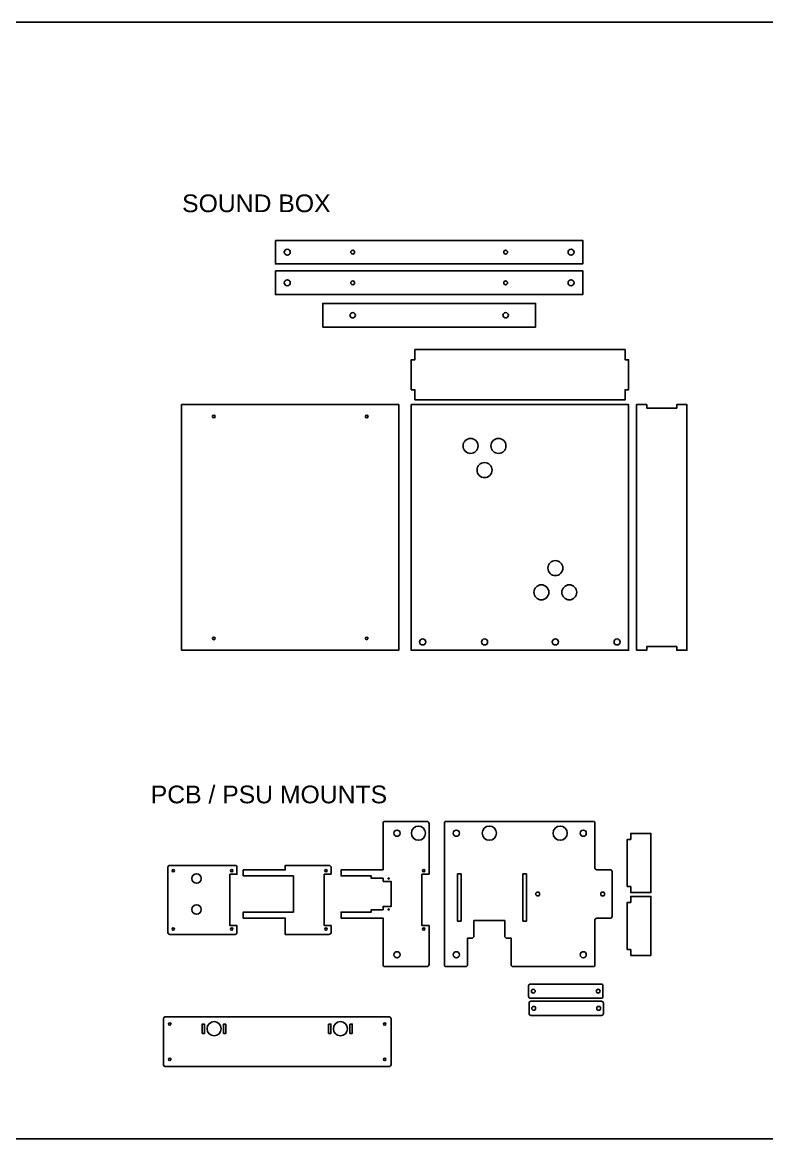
# Model space of a CAD drawing. Header units: inches. Extents: x 648 to 3272, y 480 to 1426.
# Drawn here: x 1960 to 2591, y 480 to 1426 of the extents above; entities that cross this region are included whole.
import ezdxf

# ---------------------------------------------------------------- set-up
doc = ezdxf.new("R2010")
doc.units = ezdxf.units.IN
doc.header["$MEASUREMENT"] = 0
doc.layers.add('DEFAULT_LAYER', color=1, linetype='Continuous', true_color=0xff0000)
doc.styles.add('textstyle23', font='')
doc.styles.get('textstyle23').set_extended_font_data('Arial')

msp = doc.modelspace()

# ---------------------------------------------------------------- linework, layer by layer
at = {"color": 1}
for p, q in [((2079.65, 581.72), (2079.65, 542.72)), ((2081.15, 583.22), (2271.15, 583.22)), ((2272.65, 542.72), (2272.65, 581.72)), ((2081.15, 541.22), (2271.15, 541.22))]:
    msp.add_line(p, q, dxfattribs=at)
at = {"color": 3, "true_color": 0x00ff00}
msp.add_lwpolyline([(1091.51, 1425.57), (3272.31, 1425.57), (3272.31, 480.1), (1091.51, 480.1)], close=True, dxfattribs=at)
at = {"color": 1, "linetype": 'ByBlock', "true_color": 0xff0000}
for points in [[(2174.63, 1240.9), (2434.98, 1240.9), (2434.98, 1220.91), (2174.63, 1220.91)], [(2174.63, 1214.96), (2434.98, 1214.96), (2434.98, 1194.97), (2174.63, 1194.97)]]:
    msp.add_lwpolyline(points, close=True, dxfattribs=at)
at = {"color": 6}
msp.add_lwpolyline([(2214.68, 1167.47), (2395.02, 1167.47), (2395.02, 1187.46), (2214.68, 1187.46)], close=True, dxfattribs=at)
at = {"color": 1}
for points in [[(2292.71, 1105.84), (2470.71, 1105.84), (2470.71, 1114.41), (2473.71, 1114.41), (2473.71, 1139.81), (2470.71, 1139.81), (2470.71, 1148.38), (2292.71, 1148.38), (2292.71, 1139.81), (2289.71, 1139.81), (2289.71, 1114.41), (2292.71, 1114.41)], [(2475.6, 733.57), (2475.6, 738.57), (2492.6, 738.57), (2492.6, 688.57), (2475.6, 688.57), (2475.6, 693.57), (2472.6, 693.57), (2472.6, 733.57)], [(2328.79, 704.33), (2328.79, 664.33), (2331.79, 664.33), (2331.79, 704.33)], [(2387.29, 704.33), (2387.29, 664.33), (2384.29, 664.33), (2384.29, 704.33)], [(2475.6, 680.24), (2475.6, 685.24), (2492.6, 685.24), (2492.6, 635.24), (2475.6, 635.24), (2475.6, 640.24), (2472.6, 640.24), (2472.6, 680.24)], [(2114.65, 577.22), (2112.65, 577.22), (2112.65, 569.22), (2114.65, 569.22)], [(2132.65, 577.22), (2130.65, 577.22), (2130.65, 569.22), (2132.65, 569.22)], [(2219.65, 577.22), (2221.65, 577.22), (2221.65, 569.22), (2219.65, 569.22)], [(2237.65, 577.22), (2239.65, 577.22), (2239.65, 569.22), (2237.65, 569.22)]]:
    msp.add_lwpolyline(points, close=True, dxfattribs=at)
at = {"color": 1, "true_color": 0xff0000}
for points in [[(2095.13, 1101.82), (2279.13, 1101.82), (2279.13, 893.82), (2095.13, 893.82)], [(2289.71, 1101.82), (2473.71, 1101.82), (2473.71, 893.82), (2289.71, 893.82)]]:
    msp.add_lwpolyline(points, close=True, dxfattribs=at)
msp.add_lwpolyline([(2480.57, 893.82), (2480.57, 1101.82), (2489.15, 1101.82), (2489.15, 1098.82), (2514.55, 1098.82), (2514.55, 1101.82), (2523.12, 1101.82), (2523.12, 893.82), (2514.55, 893.82), (2514.55, 896.82), (2489.15, 896.82), (2489.15, 893.82), (2480.57, 893.82)], dxfattribs=at)
at = {"color": 1}
for points in [[(2265.75, 707.7), (2265.75, 747.33, -0.414214), (2267.25, 748.83), (2302.75, 748.83, -0.414214), (2304.75, 746.83), (2304.75, 704.08)], [(2221.9, 704.08), (2221.9, 709.58, 0.414214), (2219.9, 711.58), (2182.9, 711.58), (2182.9, 707.7), (2147.4, 707.7), (2147.4, 702.7), (2189.9, 702.7), (2189.9, 671.95), (2147.4, 671.95), (2147.4, 666.95), (2182.9, 666.95), (2182.9, 653.08), (2219.9, 653.08, 0.414214), (2221.9, 655.08), (2221.9, 660.58)], [(2304.75, 660.58), (2304.75, 627.83, -0.414214), (2302.75, 625.83), (2267.25, 625.83, -0.414214), (2265.75, 627.33), (2265.75, 666.95), (2230.25, 666.95), (2230.25, 671.95), (2255.75, 671.95), (2255.75, 673.95), (2265.75, 673.95), (2265.75, 676.83), (2272.75, 676.83), (2272.75, 697.83), (2265.75, 697.83)]]:
    msp.add_lwpolyline(points, format="xyb", dxfattribs=at)
for points in [[(2342.79, 664.83), (2368.79, 664.83), (2368.79, 651.83, 0.414214), (2370.79, 649.83), (2374.29, 649.83), (2374.29, 627.33, 0.414214), (2375.79, 625.83), (2443.79, 625.83, 0.414214), (2445.29, 627.33), (2445.29, 665.33, -0.414214), (2446.79, 666.83), (2458.29, 666.83, 0.414214), (2459.79, 668.33), (2459.79, 706.33, 0.414214), (2458.29, 707.83), (2446.79, 707.83, -0.414214), (2445.29, 709.33), (2445.29, 747.33, 0.414214), (2443.79, 748.83), (2319.29, 748.83, 0.414214), (2317.79, 747.33), (2317.79, 627.33, 0.414214), (2319.29, 625.83), (2335.79, 625.83, 0.414214), (2337.29, 627.33), (2337.29, 649.83), (2340.79, 649.83, 0.414214), (2342.79, 651.83)], [(2390.5, 611.03), (2450.5, 611.03, -0.414214), (2452, 609.53), (2452, 600.53, -0.414214), (2450.5, 599.03), (2390.5, 599.03, -0.414214), (2389, 600.53), (2389, 609.53, -0.414214)], [(2390.89, 596.49), (2450.89, 596.49, -0.414214), (2452.39, 594.99), (2452.39, 585.99, -0.414214), (2450.89, 584.49), (2390.89, 584.49, -0.414214), (2389.39, 585.99), (2389.39, 594.99, -0.414214)]]:
    msp.add_lwpolyline(points, format="xyb", close=True, dxfattribs=at)
at = {"color": 1, "true_color": 0xff0000}
msp.add_lwpolyline([(2136.04, 704.08), (2136.04, 660.58), (2142.04, 660.58), (2142.04, 654.58, -0.414214), (2140.54, 653.08), (2085.04, 653.08, -0.414214), (2083.54, 654.58), (2083.54, 710.08, -0.414214), (2085.04, 711.58), (2140.54, 711.58, -0.414214), (2142.04, 710.08), (2142.04, 704.08)], format="xyb", close=True, dxfattribs=at)
at = {"color": 1}
for points in [[(2221.9, 660.58), (2215.9, 660.58), (2215.9, 704.08), (2221.9, 704.08)], [(2265.75, 697.83), (2265.75, 700.7), (2255.75, 700.7), (2255.75, 702.7), (2230.25, 702.7), (2230.25, 707.7), (2265.75, 707.7)], [(2304.75, 660.58), (2298.75, 660.58), (2298.75, 704.08), (2304.75, 704.08)]]:
    msp.add_lwpolyline(points, dxfattribs=at)
at = {"color": 1, "linetype": 'ByBlock', "true_color": 0xff0000}
for centre in [(2184.63, 1230.9), (2424.99, 1230.9), (2184.63, 1204.97), (2424.99, 1204.97)]:
    msp.add_circle(centre, 2.54, dxfattribs=at)
at = {"color": 1}
for centre, radius in [((2240.04, 1230.9), 1.59), ((2369.58, 1230.9), 1.59), ((2240.04, 1204.97), 1.59), ((2369.58, 1204.97), 1.59), ((2122.36, 1091.82), 1.14), ((2251.9, 1091.82), 1.14), ((2339.88, 1066.82), 6.35), ((2363.54, 1066.82), 6.35), ((2351.71, 1046.33), 6.35), ((2411.71, 963.31), 6.35), ((2399.88, 942.82), 6.35), ((2423.54, 942.82), 6.35), ((2122.36, 903.82), 1.14), ((2251.9, 903.82), 1.14), ((2299.36, 900.82), 2.6), ((2351.71, 900.82), 2.6), ((2411.71, 900.82), 2.6), ((2464.06, 900.82), 2.6), ((2277.62, 738.83), 2.62), ((2295.75, 738.83), 6), ((2327.79, 738.83), 2.62), ((2355.79, 738.83), 6), ((2415.79, 738.83), 6), ((2435.29, 738.83), 2.62), ((2107.79, 700.45), 4), ((2270.5, 700.45), 0.5), ((2396.79, 687.33), 1.62), ((2451.79, 687.33), 1.62), ((2107.79, 674.2), 4), ((2270.5, 674.2), 0.5), ((2277.62, 635.83), 2.62), ((2327.79, 635.83), 2.62), ((2435.29, 635.83), 2.62), ((2393, 605.03), 1.62), ((2448, 605.03), 1.62), ((2393.39, 590.49), 1.62), ((2448.39, 590.49), 1.62), ((2085.15, 577.22), 1), ((2122.65, 573.22), 6), ((2229.65, 573.22), 6), ((2267.15, 577.22), 1), ((2085.15, 547.22), 1), ((2267.15, 547.22), 1)]:
    msp.add_circle(centre, radius, dxfattribs=at)
at = {"color": 6}
for centre in [(2240.08, 1177.47), (2369.62, 1177.47)]:
    msp.add_circle(centre, 2.29, dxfattribs=at)
at = {"color": 1, "true_color": 0xff0000}
for centre in [(2088.04, 707.08), (2137.54, 707.08), (2217.4, 707.08), (2300.25, 707.08), (2088.04, 657.58), (2137.54, 657.58), (2217.4, 657.58), (2300.25, 657.58)]:
    msp.add_circle(centre, 1, dxfattribs=at)
at = {"color": 1}
for centre, start, end in [((2081.15, 581.72), 90, 180), ((2271.15, 581.72), 0, 90), ((2081.15, 542.72), 180, 270), ((2271.15, 542.72), 270, 0)]:
    msp.add_arc(centre, 1.5, start, end, dxfattribs=at)

# ---------------------------------------------------------------- texts
at = {"layer": 'DEFAULT_LAYER', "color": 3, "linetype": 'Continuous', "true_color": 0x00ff00, "char_height": 15, "width": 910.488, "attachment_point": 1, "style": 'textstyle23'}
for s, insert in [('SOUND BOX', (2095.57, 1279.79)), ('PCB / PSU MOUNTS', (2068.98, 779.14))]:
    msp.add_mtext(s, dxfattribs=dict(at, insert=insert))

doc.saveas('drawing.dxf')
